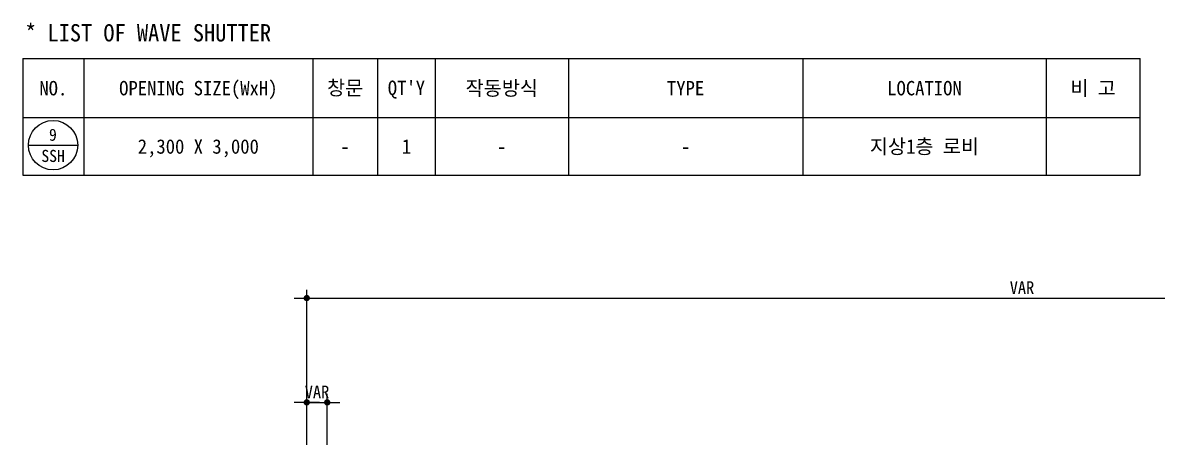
# Model space of a CAD drawing. Header units: millimetres. Extents: x -6941 to 136681, y 2065 to 58366.
# Drawn here: x 117284 to 124029, y 13218 to 15684 of the extents above; entities that cross this region are included whole.
import ezdxf
from ezdxf.enums import TextEntityAlignment as Align

# ---------------------------------------------------------------- set-up
doc = ezdxf.new("R2010")
doc.units = ezdxf.units.MM
doc.header["$LTSCALE"] = 4
doc.header["$MEASUREMENT"] = 0
doc.layers.get('0').update_dxf_attribs({"linetype": 'CONTINUOUS'})
doc.layers.get('DEFPOINTS').update_dxf_attribs({"linetype": 'CONTINUOUS'})
doc.layers.add('A-DIMS', color=7, linetype='CONTINUOUS')
doc.layers.add('A-XXXX-TXT1', color=3, linetype='CONTINUOUS', lineweight=25)
doc.styles.add('HY울릉도L', font='')
doc.styles.add('돋움체', font='')
doc.styles.get('HY울릉도L').set_extended_font_data('DotumChe')
doc.styles.get('돋움체').set_extended_font_data('DotumChe')
doc.dimstyles.new('CDIM', dxfattribs={"dimtxt": 3, "dimasz": 1.5, "dimexe": 2, "dimexo": 1, "dimgap": 1, "dimtad": 1, "dimdec": 0, "dimrnd": 0.5, "dimzin": 0, "dimdsep": 32, "dimlunit": 6, "dimtxsty": 'HY울릉도L', "dimblk1": '_CIDOT', "dimblk2": '_CIDOT', "dimsah": 1, "dimcen": 5.5, "dimclrd": 2, "dimclre": 2, "dimclrt": 7, "dimadec": 0, "dimazin": 0, "dimtfac": 1, "dimtdec": 0, "dimtix": 1, "dimtmove": 2, "dimatfit": 1, "dimldrblk": '_CIDOT', "dimfxl": 1, "dimtolj": 1, "dimtzin": 0, "dimlwd": -1, "dimarcsym": 0})

# ---------------------------------------------------------------- blocks, each defined once
blk = doc.blocks.new('_CIDOT')
at = {"color": 0, "linetype": 'ByBlock'}
blk.add_line((2, 0), (-1, 0), dxfattribs=at)
at = {"color": 0, "linetype": 'ByBlock', "const_width": 0.5}
blk.add_lwpolyline([(-0.25, 0, 1), (0.25, 0, 1)], format="xyb", close=True, dxfattribs=at)
blk = doc.blocks.new('*D159')
at = {"layer": 'A-DIMS', "transparency": 16777216}
for p, q in [((118935, 13426), (118897.5, 13426)), ((118972.5, 13426), (119094.2, 13426)), ((119131.7, 13426), (119169.2, 13426))]:
    blk.add_line(p, q, dxfattribs=at)
at = {"layer": 'A-DIMS', "lineweight": -2, "transparency": 16777216}
for p, q in [((118972.5, 13144.6), (118972.5, 13476)), ((119094.2, 13144.6), (119094.2, 13476))]:
    blk.add_line(p, q, dxfattribs=at)
at = {"layer": 'DEFPOINTS', "color": 0, "transparency": 16777216}
for p in [(119094.2, 13426), (118972.5, 13119.6), (119094.2, 13119.6)]:
    blk.add_point(p, dxfattribs=at)
at = {"layer": 'A-DIMS', "transparency": 16777216, "xscale": 37.5, "yscale": 37.5, "zscale": 37.5}
blk.add_blockref('_CIDOT', (118972.5, 13426), dxfattribs=at)
at = {"layer": 'A-DIMS', "transparency": 16777216, "xscale": 37.5, "yscale": 37.5, "zscale": 37.5, "rotation": 180}
blk.add_blockref('_CIDOT', (119094.2, 13426), dxfattribs=at)
at = {"layer": 'A-DIMS', "color": 3, "transparency": 16777216, "insert": (119033.3, 13488.5), "char_height": 75, "attachment_point": 5, "style": '돋움체'}
blk.add_mtext('\\A1;VAR', dxfattribs=at)
blk = doc.blocks.new('*D161')
at = {"layer": 'A-DIMS', "lineweight": -2, "transparency": 16777216}
for p, q in [((118972.5, 13266.8), (118972.5, 14096.1)), ((127476.2, 13451), (127476.2, 14096.1))]:
    blk.add_line(p, q, dxfattribs=at)
at = {"layer": 'A-DIMS', "transparency": 16777216}
blk.add_line((119010, 14046.1), (127438.7, 14046.1), dxfattribs=at)
at = {"layer": 'DEFPOINTS', "color": 0, "transparency": 16777216}
for p in [(127476.2, 14046.1), (127476.2, 13426), (118972.5, 13241.8)]:
    blk.add_point(p, dxfattribs=at)
at = {"layer": 'A-DIMS', "transparency": 16777216, "xscale": 37.5, "yscale": 37.5, "zscale": 37.5, "rotation": 180}
blk.add_blockref('_CIDOT', (118972.5, 14046.1), dxfattribs=at)
at = {"layer": 'A-DIMS', "transparency": 16777216, "xscale": 37.5, "yscale": 37.5, "zscale": 37.5}
blk.add_blockref('_CIDOT', (127476.2, 14046.1), dxfattribs=at)
at = {"layer": 'A-DIMS', "color": 3, "transparency": 16777216, "insert": (123224.3, 14108.6), "char_height": 75, "attachment_point": 5, "style": '돋움체'}
blk.add_mtext('\\A1;VAR', dxfattribs=at)

msp = doc.modelspace()

# ---------------------------------------------------------------- linework, layer by layer
for p, q in [((117283.67, 15469.95), (123926.53, 15469.95)), ((117283.67, 15469.95), (117283.67, 14776.29)), ((117647.96, 15469.95), (117647.96, 14776.29)), ((119007.65, 15469.95), (119007.65, 14776.29)), ((119007.65, 15469.95), (119007.65, 14776.29)), ((119393.37, 15469.95), (119393.37, 14776.29)), ((119736.22, 15469.95), (119736.22, 14776.29)), ((120527.6, 15469.95), (120527.6, 14776.29)), ((121921.23, 15469.95), (121921.23, 14776.29)), ((123367.91, 15469.95), (123367.91, 14776.29)), ((123925.06, 15469.95), (123925.06, 14776.29)), ((117283.67, 15119.15), (123926.53, 15119.15)), ((117317.6, 14955.46), (117611.24, 14955.46)), ((117283.67, 14776.29), (123926.53, 14776.29))]:
    msp.add_line(p, q)
msp.add_circle((117464.42, 14955.46), 146.82)

# ---------------------------------------------------------------- texts
at = {"layer": 'A-XXXX-TXT1', "style": '돋움체'}
for s, height, p in [('* LIST OF WAVE SHUTTER', 102.8571, (117298.03, 15572.37)), ('9', 72, (117440.08, 14981.43)), ('SSH', 72, (117394.55, 14855.5))]:
    msp.add_text(s, height=height, dxfattribs=at).set_placement(p)
for s, height, p in [('NO.', 85.714, (117465.82, 15294.55)), ('OPENING SIZE(WxH)', 85.7143, (118327.81, 15294.55)), ('창문', 85.714, (119200.51, 15296.54)), ("QT'Y", 85.714, (119564.79, 15296.54)), ('작동방식', 85.714, (120131.91, 15294.55)), ('TYPE', 85.714, (121224.41, 15294.55)), ('LOCATION', 85.714, (122644.57, 15294.55)), ('비 고', 85.714, (123647.22, 15294.55)), ('2,300 X 3,000', 85.7143, (118327.81, 14947.72)), ('1', 85.71, (119564.79, 14947.72)), ('지상1층 로비', 85.714, (122644.57, 14947.72)), ('-', 85.71, (119200.51, 14947.72)), ('-', 85.71, (120131.91, 14947.72)), ('-', 85.71, (121224.41, 14947.72))]:
    msp.add_text(s, height=height, dxfattribs=at).set_placement(p, align=Align.MIDDLE_CENTER)

# ---------------------------------------------------------------- dimensions: what is measured, and where the dimension line sits
at = {"layer": 'A-DIMS'}
for base, p1, p2, picture, middle in [((127476.21, 14046.08), (118972.45, 13241.78), (127476.21, 13426), '*D161', (123224.33, 14108.63)), ((119094.17, 13426), (118972.45, 13119.64), (119094.17, 13119.64), '*D159', (119033.31, 13488.55))]:
    dim = msp.add_linear_dim(base=base, p1=p1, p2=p2, text='VAR', dimstyle='CDIM', override={"dimscale": 25, "dimtxsty": '돋움체', "dimclrd": 256, "dimclre": 256, "dimclrt": 3}, dxfattribs=at)
    dim.commit()
    dim.dimension.update_dxf_attribs({"geometry": picture, "text_midpoint": middle})

doc.saveas('drawing.dxf')
